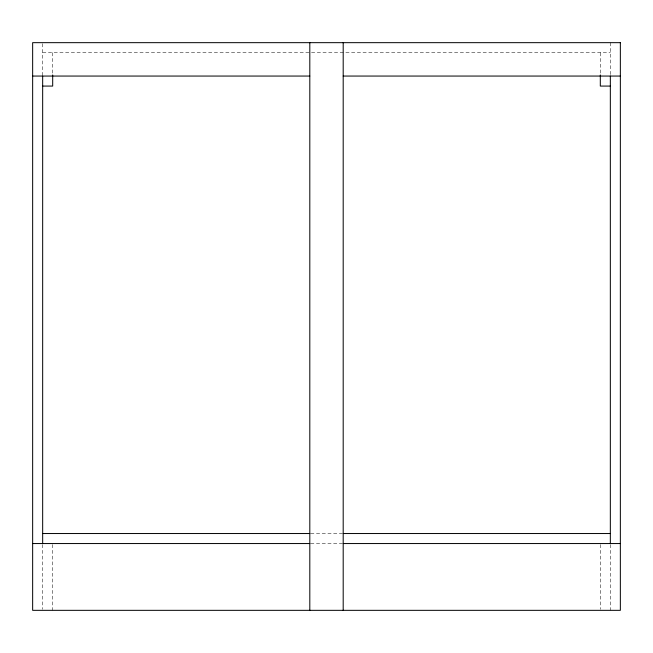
<?xml version="1.0" encoding="UTF-8"?>
<svg xmlns="http://www.w3.org/2000/svg" width="653" height="653" viewBox="0 0 653 653"><rect width="100%" height="100%" fill="white"/><g stroke="black" fill="none" stroke-linecap="round" stroke-linejoin="round"><path stroke-width="0.49" stroke-dasharray="3.27 2.45" d="M42.665 52.689L610.335 52.689M310.706 533.534L342.294 533.534M310.689 543.549L342.311 543.549M610.335 42.665L610.335 76.058M610.335 544.561L610.335 610.335M600.311 52.689L600.311 76.058M600.311 544.561L600.311 609.322M52.689 52.689L52.689 76.058M52.689 544.561L52.689 610.335M42.665 43.669L42.665 76.058M42.665 544.561L42.665 609.322"/><path stroke-width="0.98" d="M32.65 76.058L309.808 76.058M343.192 76.058L620.35 76.058M42.665 86.074L52.689 86.074L52.689 74.948M610.335 86.074L600.311 86.074L600.311 74.948M42.665 533.534L309.808 533.534M343.192 533.534L610.335 533.534M32.65 543.549L309.808 543.549M343.192 543.549L620.35 543.549M610.335 76.058L610.335 543.549M343.192 42.665L343.192 610.335M309.808 42.665L309.808 610.335M42.665 76.058L42.665 543.549M620.35 42.665L32.65 42.665L32.65 610.335L620.35 610.335L620.35 42.665"/></g></svg>
